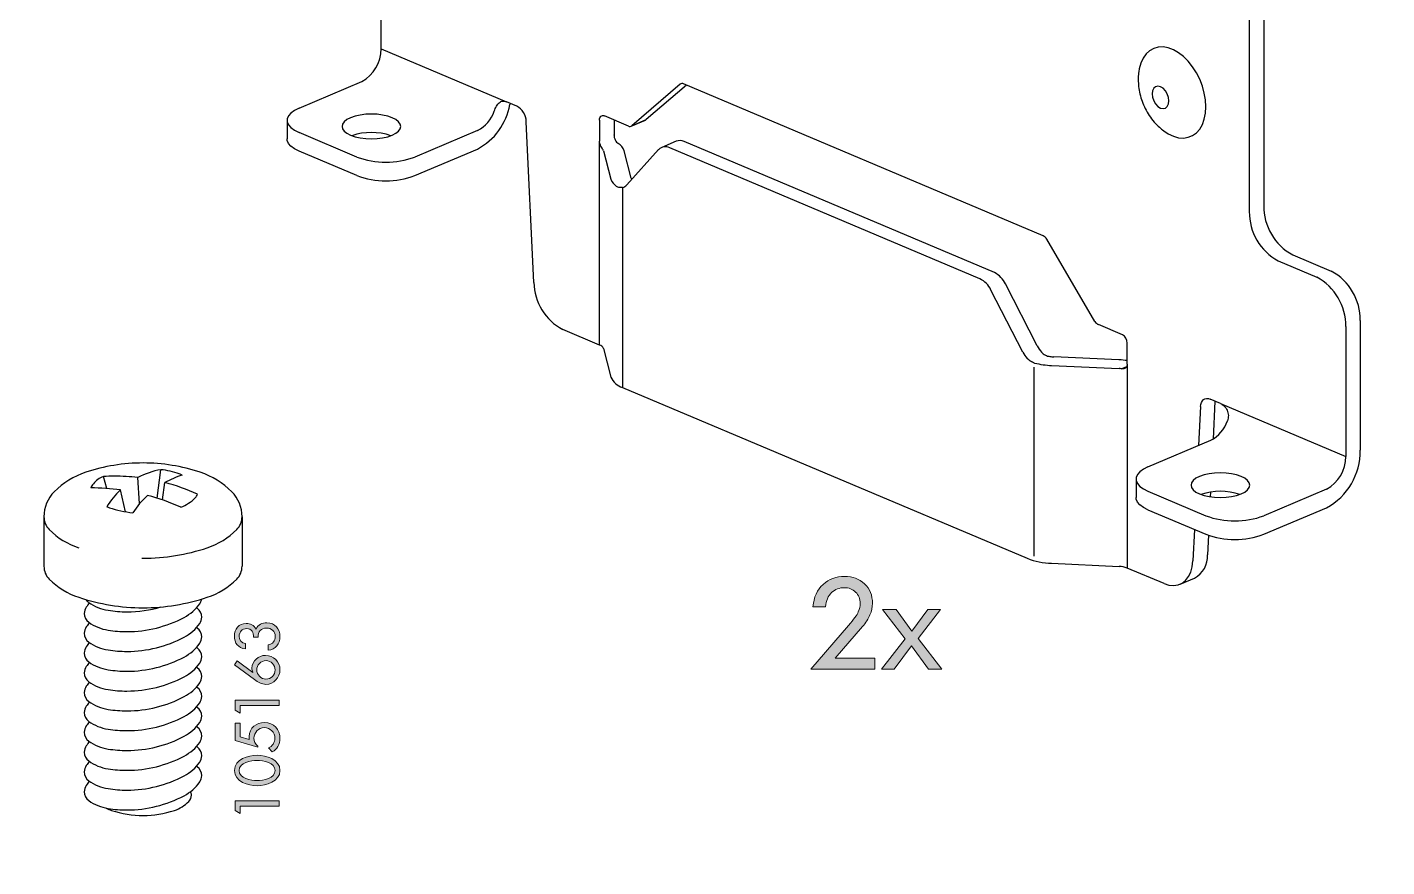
# Model space of a CAD drawing. Header units: inches. Extents: x 35 to 560, y 561 to 1057.
# Drawn here: x 228.21 to 234.82, y 564.6 to 568.69 of the extents above; entities that cross this region are included whole.
import ezdxf

# ---------------------------------------------------------------- set-up
doc = ezdxf.new("R2010")
doc.units = ezdxf.units.IN
doc.header["$MEASUREMENT"] = 0
doc.layers.add('Livello 1', color=7, linetype='Continuous')

msp = doc.modelspace()

# ---------------------------------------------------------------- hatches: boundary and pattern name
at = {"layer": 'Livello 1'}
h = msp.add_hatch(color=256, dxfattribs=at)
h.dxf.hatch_style = 2
edge = h.paths.add_edge_path()
edge.add_spline(control_points=[(232.3328, 565.5661), (232.3328, 565.5661), (232.0218, 565.5661), (232.0218, 565.5661), (232.0218, 565.5661), (232.205, 565.7794), (232.205, 565.7794), (232.2305, 565.809), (232.2463, 565.831), (232.2525, 565.8455), (232.2586, 565.86), (232.2617, 565.8734), (232.2617, 565.8861), (232.2617, 565.9091), (232.2542, 565.9275), (232.2393, 565.9417), (232.2243, 565.9559), (232.2059, 565.963), (232.1842, 565.963), (232.1602, 565.963), (232.1397, 565.9549), (232.1226, 565.9388), (232.1054, 565.9226), (232.0953, 565.8997), (232.0922, 565.8697), (232.0922, 565.8697), (232.0317, 565.8697), (232.0317, 565.8697), (232.0356, 565.9167), (232.0521, 565.953), (232.081, 565.9787), (232.11, 566.0046), (232.145, 566.0175), (232.1861, 566.0175), (232.2247, 566.0175), (232.2569, 566.0056), (232.2827, 565.9815), (232.3084, 565.9575), (232.3213, 565.9257), (232.3213, 565.8861), (232.3213, 565.8677), (232.3173, 565.8491), (232.3092, 565.8303), (232.3012, 565.8115), (232.289, 565.7925), (232.2729, 565.7735), (232.2729, 565.7735), (232.1399, 565.6207), (232.1399, 565.6207), (232.1399, 565.6207), (232.3328, 565.6207), (232.3328, 565.6207), (232.3328, 565.6207), (232.3328, 565.5661), (232.3328, 565.5661)], knot_values=[0, 0, 0, 0, 1, 1, 1, 2, 2, 2, 3, 3, 3, 4, 4, 4, 5, 5, 5, 6, 6, 6, 7, 7, 7, 8, 8, 8, 9, 9, 9, 10, 10, 10, 11, 11, 11, 12, 12, 12, 13, 13, 13, 14, 14, 14, 15, 15, 15, 16, 16, 16, 17, 17, 17, 18, 18, 18, 18], degree=3, periodic=0)
h = msp.add_hatch(color=256, dxfattribs=at)
h.dxf.hatch_style = 2
h.paths.add_polyline_path([(232.6592, 565.5661), (232.5938, 565.5661), (232.5114, 565.6793), (232.4273, 565.5661), (232.3647, 565.5661), (232.48, 565.7146), (232.3708, 565.8564), (232.4364, 565.8564), (232.5126, 565.7521), (232.5901, 565.8564), (232.6528, 565.8564), (232.5436, 565.7158)])
h = msp.add_hatch(color=256, dxfattribs=at)
h.dxf.hatch_style = 2
edge = h.paths.add_edge_path()
edge.add_spline(control_points=[(229.3104, 565.7219), (229.3104, 565.7447), (229.302, 565.7636), (229.2762, 565.7636), (229.2548, 565.7636), (229.2398, 565.7478), (229.2398, 565.7266), (229.2398, 565.7075), (229.252, 565.6942), (229.2702, 565.6913), (229.2702, 565.6913), (229.2702, 565.6651), (229.2702, 565.6651), (229.2352, 565.6701), (229.2167, 565.6925), (229.2167, 565.7275), (229.2167, 565.7614), (229.2384, 565.789), (229.274, 565.789), (229.2949, 565.789), (229.3117, 565.7799), (229.3219, 565.7618), (229.3318, 565.7828), (229.3519, 565.7921), (229.3747, 565.7921), (229.4145, 565.7921), (229.4384, 565.7622), (229.4384, 565.7241), (229.4384, 565.6908), (229.4165, 565.6609), (229.3815, 565.6592), (229.3815, 565.6592), (229.3815, 565.6848), (229.3815, 565.6848), (229.4023, 565.6874), (229.4154, 565.7058), (229.4154, 565.7261), (229.4154, 565.7498), (229.3967, 565.7667), (229.3735, 565.7667), (229.3464, 565.7667), (229.3304, 565.7481), (229.3323, 565.7219), (229.3323, 565.7219), (229.3104, 565.7219), (229.3104, 565.7219)], knot_values=[0, 0, 0, 0, 1, 1, 1, 2, 2, 2, 3, 3, 3, 4, 4, 4, 5, 5, 5, 6, 6, 6, 7, 7, 7, 8, 8, 8, 9, 9, 9, 10, 10, 10, 11, 11, 11, 12, 12, 12, 13, 13, 13, 14, 14, 14, 15, 15, 15, 15], degree=3, periodic=0)
h = msp.add_hatch(color=256, dxfattribs=at)
h.dxf.hatch_style = 2
edge = h.paths.add_edge_path()
edge.add_spline(control_points=[(229.2167, 565.5881), (229.2167, 565.5881), (229.3144, 565.5156), (229.3144, 565.5156), (229.331, 565.5031), (229.349, 565.4924), (229.3704, 565.4924), (229.408, 565.4924), (229.4384, 565.5265), (229.4384, 565.5633), (229.4384, 565.6019), (229.4074, 565.6335), (229.3685, 565.6335), (229.3343, 565.6335), (229.3019, 565.6069), (229.3019, 565.572), (229.3019, 565.5643), (229.304, 565.5573), (229.307, 565.5511), (229.307, 565.5511), (229.3064, 565.5505), (229.3064, 565.5505), (229.3064, 565.5505), (229.2296, 565.6073), (229.2296, 565.6073), (229.2296, 565.6073), (229.2167, 565.5881), (229.2167, 565.5881)], knot_values=[0, 0, 0, 0, 1, 1, 1, 2, 2, 2, 3, 3, 3, 4, 4, 4, 5, 5, 5, 6, 6, 6, 7, 7, 7, 8, 8, 8, 9, 9, 9, 9], degree=3, periodic=0)
edge = h.paths.add_edge_path()
edge.add_spline(control_points=[(229.4147, 565.5629), (229.4147, 565.5387), (229.3944, 565.5178), (229.3699, 565.5178), (229.3468, 565.5178), (229.3256, 565.5398), (229.3256, 565.5629), (229.3256, 565.5855), (229.3447, 565.6081), (229.3713, 565.6081), (229.3951, 565.6081), (229.4147, 565.5866), (229.4147, 565.5629)], knot_values=[0, 0, 0, 0, 0.035278, 0.035278, 0.035278, 0.070556, 0.070556, 0.070556, 0.105833, 0.105833, 0.105833, 0.141111, 0.141111, 0.141111, 0.141111], degree=3, periodic=0)
edge.add_line((229.4147, 565.5629), (229.4147, 565.5629))
h = msp.add_hatch(color=256, dxfattribs=at)
h.dxf.hatch_style = 2
h.paths.add_polyline_path([(229.2455, 565.3526), (229.2212, 565.3673), (229.2212, 565.4151), (229.434, 565.4151), (229.434, 565.3897), (229.2455, 565.3897)])
h = msp.add_hatch(color=256, dxfattribs=at)
h.dxf.hatch_style = 2
edge = h.paths.add_edge_path()
edge.add_spline(control_points=[(229.2455, 565.237), (229.2455, 565.237), (229.2892, 565.2238), (229.2892, 565.2238), (229.2892, 565.2238), (229.2883, 565.2387), (229.2883, 565.2387), (229.2883, 565.28), (229.3236, 565.307), (229.3629, 565.307), (229.4078, 565.307), (229.4385, 565.2719), (229.4385, 565.2283), (229.4385, 565.202), (229.4247, 565.1758), (229.4012, 565.1633), (229.4012, 565.1633), (229.3826, 565.1832), (229.3826, 565.1832), (229.4006, 565.1896), (229.4142, 565.2113), (229.4142, 565.2303), (229.4142, 565.2591), (229.3905, 565.2817), (229.362, 565.2817), (229.3346, 565.2817), (229.3115, 565.2582), (229.3115, 565.2307), (229.3115, 565.2158), (229.3185, 565.2004), (229.3304, 565.1909), (229.3304, 565.1909), (229.3304, 565.186), (229.3304, 565.186), (229.3304, 565.186), (229.2212, 565.2187), (229.2212, 565.2187), (229.2212, 565.2187), (229.2212, 565.3039), (229.2212, 565.3039), (229.2212, 565.3039), (229.2455, 565.3039), (229.2455, 565.3039), (229.2455, 565.3039), (229.2455, 565.237), (229.2455, 565.237)], knot_values=[0, 0, 0, 0, 1, 1, 1, 2, 2, 2, 3, 3, 3, 4, 4, 4, 5, 5, 5, 6, 6, 6, 7, 7, 7, 8, 8, 8, 9, 9, 9, 10, 10, 10, 11, 11, 11, 12, 12, 12, 13, 13, 13, 14, 14, 14, 15, 15, 15, 15], degree=3, periodic=0)
at = {"layer": 'Livello 1', "true_color": 0x010101}
h = msp.add_hatch(color=18, dxfattribs=at)
h.dxf.hatch_style = 2
edge = h.paths.add_edge_path()
edge.add_spline(control_points=[(229.2393, 565.0733), (229.2393, 565.1114), (229.298, 565.1222), (229.3273, 565.1222), (229.3567, 565.1222), (229.4147, 565.1114), (229.4147, 565.0733), (229.4147, 565.0352), (229.3567, 565.0245), (229.3273, 565.0245), (229.298, 565.0245), (229.2393, 565.0352), (229.2393, 565.0733)], knot_values=[0, 0, 0, 0, 0.035278, 0.035278, 0.035278, 0.070556, 0.070556, 0.070556, 0.105833, 0.105833, 0.105833, 0.141111, 0.141111, 0.141111, 0.141111], degree=3, periodic=0)
edge.add_line((229.2393, 565.0733), (229.2393, 565.0733))
edge = h.paths.add_edge_path()
edge.add_spline(control_points=[(229.4384, 565.0733), (229.4384, 565.1281), (229.371, 565.1475), (229.3276, 565.1475), (229.2838, 565.1475), (229.2167, 565.1284), (229.2167, 565.0733), (229.2167, 565.0182), (229.2838, 564.9991), (229.3276, 564.9991), (229.371, 564.9991), (229.4384, 565.0186), (229.4384, 565.0733)], knot_values=[0, 0, 0, 0, 0.035278, 0.035278, 0.035278, 0.070556, 0.070556, 0.070556, 0.105833, 0.105833, 0.105833, 0.141111, 0.141111, 0.141111, 0.141111], degree=3, periodic=0)
edge.add_line((229.4384, 565.0733), (229.4384, 565.0733))
at = {"layer": 'Livello 1'}
h = msp.add_hatch(color=256, dxfattribs=at)
h.dxf.hatch_style = 2
h.paths.add_polyline_path([(229.2455, 564.8633), (229.2212, 564.878), (229.2212, 564.9257), (229.434, 564.9257), (229.434, 564.9004), (229.2455, 564.9004)])

# ---------------------------------------------------------------- linework, layer by layer
at = {"layer": 'Livello 1', "lineweight": 25}
for points in [[(234.1548, 569.4777), (234.1548, 567.7932)], [(234.2252, 569.5076), (234.2252, 567.8229)], [(229.9301, 568.5859), (229.9301, 569.2176)], [(233.9436, 568.3036), (233.9416, 568.3366), (233.9359, 568.3704), (233.9265, 568.4043), (233.9137, 568.4374), (233.8976, 568.469), (233.8789, 568.4984), (233.8577, 568.5248), (233.8348, 568.5478), (233.8105, 568.5665), (233.7856, 568.5808), (233.7604, 568.5902), (233.7358, 568.5945), (233.7121, 568.5936), (233.69, 568.5876), (233.67, 568.5765), (233.6525, 568.5606), (233.6381, 568.5404), (233.6269, 568.5162), (233.6193, 568.4886), (233.6171, 568.4752)], [(229.9301, 568.5859), (230.5404, 568.328)], [(229.5312, 568.297), (229.8363, 568.4259)], [(231.3854, 568.4133), (231.1504, 568.2113)], [(231.4163, 568.4091), (231.2207, 568.2412)], [(231.3932, 568.4167), (231.3853, 568.4133)], [(233.1524, 567.6754), (231.402, 568.4151)], [(233.7634, 568.3321), (233.7614, 568.349), (233.7557, 568.3659), (233.7467, 568.3812), (233.7355, 568.3933), (233.723, 568.4011), (233.7105, 568.4038), (233.6992, 568.4012), (233.6902, 568.3935), (233.6845, 568.3815), (233.6825, 568.3664), (233.6845, 568.3494), (233.6902, 568.3326), (233.6992, 568.3174), (233.7105, 568.3052), (233.723, 568.2974), (233.7355, 568.2947), (233.7467, 568.2972), (233.7557, 568.305), (233.7614, 568.317), (233.7634, 568.3321)], [(230.5901, 568.3069), (230.5404, 568.328)], [(229.5312, 568.297), (229.5088, 568.2857), (229.4914, 568.273), (229.4796, 568.2592), (229.4736, 568.2448), (229.4736, 568.2301), (229.4796, 568.2156), (229.4914, 568.2018), (229.5088, 568.1891), (229.5312, 568.1779)], [(229.9841, 568.2503), (229.9625, 568.2579), (229.9378, 568.2634), (229.911, 568.2668), (229.8832, 568.268), (229.8554, 568.2668), (229.8286, 568.2634), (229.8039, 568.2579), (229.7823, 568.2503), (229.7645, 568.2412), (229.7513, 568.2308), (229.7432, 568.2194), (229.7405, 568.2077), (229.7432, 568.1959), (229.7513, 568.1846), (229.7645, 568.1742), (229.7823, 568.165), (229.8039, 568.1575), (229.8286, 568.1519), (229.8554, 568.1485), (229.8832, 568.1473), (229.911, 568.1485), (229.9378, 568.1519), (229.9625, 568.1575), (229.9841, 568.165), (230.0019, 568.1742), (230.0151, 568.1846), (230.0232, 568.1959), (230.026, 568.2077), (230.0232, 568.2194), (230.0151, 568.2308), (230.0019, 568.2412), (229.9841, 568.2503)], [(230.5586, 568.3203), (230.557, 568.3145)], [(230.9932, 568.2389), (230.9937, 568.2446), (230.995, 568.2497), (230.9972, 568.2539), (231.0001, 568.2572), (231.0037, 568.2595), (231.0078, 568.2605), (231.0121, 568.2604), (231.0167, 568.259)], [(231.1338, 568.2096), (231.0167, 568.259)], [(233.7389, 568.186), (233.7604, 568.1718), (233.7856, 568.16), (233.8106, 568.1531), (233.8349, 568.1514), (233.8578, 568.1549), (233.8789, 568.1634), (233.8977, 568.177), (233.9137, 568.1951), (233.9265, 568.2173), (233.9359, 568.2433), (233.9416, 568.2723), (233.9436, 568.3036)], [(229.4728, 568.2375), (229.4728, 568.1471)], [(230.6735, 567.4485), (230.6369, 568.2307)], [(230.9932, 568.2389), (230.9932, 568.1366)], [(231.0637, 568.2392), (231.0637, 568.1642)], [(231.1466, 568.2091), (231.2171, 568.2389)], [(231.1504, 568.2113), (231.2207, 568.2412)], [(229.5312, 568.0877), (229.5088, 568.0988), (229.4914, 568.1116), (229.4796, 568.1254), (229.4736, 568.1399), (229.4728, 568.1472)], [(229.8128, 568.0589), (229.5312, 568.1779)], [(230.3995, 568.1878), (230.0945, 568.0589)], [(230.9932, 567.1439), (230.9932, 568.1366)], [(231.3666, 568.1354), (231.2962, 568.1057)], [(232.9143, 567.4963), (231.4054, 568.134)], [(229.8128, 567.9686), (229.5312, 568.0877)], [(230.0944, 567.9686), (230.3995, 568.0976)], [(231.0123, 568.0897), (231.048, 567.9509)], [(231.147, 567.9555), (231.1126, 568.0893)], [(231.281, 568.0948), (231.1262, 567.9238)], [(232.8439, 567.4665), (231.3349, 568.1042)], [(231.1052, 567.9109), (231.1052, 566.9379)], [(233.404, 567.259), (233.169, 567.6595)], [(234.2956, 567.5532), (234.4834, 567.4738)], [(234.366, 567.583), (234.5538, 567.5036)], [(233.0526, 567.1098), (232.8978, 567.4115)], [(233.123, 567.1395), (232.9682, 567.4412)], [(230.9932, 567.1439), (230.8141, 567.2196)], [(233.5376, 567.1937), (233.4206, 567.2431)], [(234.6242, 567.2338), (234.6242, 566.6021)], [(234.6946, 567.2636), (234.6946, 566.6318)], [(233.5611, 567.0513), (233.5611, 567.1537)], [(231.0123, 567.1271), (231.048, 566.9883)], [(233.5205, 567.0717), (233.2037, 567.0862)], [(233.1078, 566.1169), (233.1078, 567.0364)], [(233.193, 567.0444), (233.5214, 567.0294)], [(233.5314, 567.0286), (233.5587, 567.0401)], [(233.5611, 567.0513), (233.5611, 566.0587)], [(231.1052, 566.9379), (233.0737, 566.1059)], [(233.9174, 566.8442), (233.9188, 566.8549), (233.9218, 566.8643), (233.9263, 566.8722), (233.9321, 566.8782), (233.9391, 566.8823), (233.947, 566.8841), (233.9555, 566.8836), (233.9642, 566.881)], [(234.014, 566.86), (233.9643, 566.881)], [(233.9877, 566.8711), (233.9787, 566.686)], [(233.9174, 566.8442), (233.9082, 566.6553)], [(234.014, 566.86), (234.6242, 566.6021)], [(233.6619, 566.5512), (233.9671, 566.6801)], [(228.8415, 566.3983), (228.8591, 566.5373)], [(233.6619, 566.5512), (233.6396, 566.54), (233.6223, 566.5273), (233.6104, 566.5135), (233.6044, 566.499), (233.6044, 566.4843), (233.6104, 566.4699), (233.6223, 566.4561), (233.6396, 566.4434), (233.6619, 566.4321)], [(228.5961, 566.4458), (228.5791, 566.5041)], [(228.7551, 566.372), (228.7468, 566.4989)], [(228.8663, 566.3901), (228.8788, 566.4743)], [(233.6036, 566.4917), (233.6036, 566.4014)], [(234.1149, 566.5046), (234.0933, 566.5121), (234.0686, 566.5177), (234.0419, 566.5211), (234.014, 566.5222), (233.9862, 566.5211), (233.9594, 566.5177), (233.9347, 566.5121), (233.913, 566.5046), (233.8953, 566.4954), (233.8821, 566.485), (233.874, 566.4737), (233.8712, 566.4619), (233.874, 566.4501), (233.8821, 566.4389), (233.8953, 566.4284), (233.913, 566.4193), (233.9347, 566.4118), (233.9594, 566.4062), (233.9862, 566.4028), (234.014, 566.4016), (234.0419, 566.4028), (234.0686, 566.4062), (234.0933, 566.4118), (234.1149, 566.4193), (234.1326, 566.4284), (234.1458, 566.4389), (234.154, 566.4501), (234.1567, 566.4619), (234.154, 566.4737), (234.1458, 566.485), (234.1326, 566.4954), (234.1149, 566.5046)], [(228.6871, 566.3325), (228.6621, 566.4387)], [(233.6619, 566.4321), (233.9436, 566.3132)], [(233.9661, 566.4285), (233.965, 566.4053)], [(234.5303, 566.442), (234.2252, 566.3132)], [(233.6619, 566.3419), (233.6396, 566.3532), (233.6223, 566.3659), (233.6104, 566.3797), (233.6044, 566.3941), (233.6036, 566.4014)], [(233.6619, 566.3419), (233.9436, 566.2228)], [(234.2252, 566.2228), (234.5303, 566.3519)], [(228.29, 566.3082), (228.29, 566.0672)], [(229.2541, 566.3082), (229.2541, 566.0672)], [(233.8883, 566.2463), (233.8808, 566.093)], [(233.9559, 566.2181), (233.9512, 566.1228)], [(233.193, 566.0818), (233.5214, 566.0667)], [(233.7402, 565.983), (233.7638, 565.9755), (233.7866, 565.9734), (233.8082, 565.9766), (233.8278, 565.9851), (233.845, 565.9985), (233.8592, 566.0166), (233.8702, 566.0388), (233.8774, 566.0646), (233.8808, 566.0931)], [(233.7402, 565.983), (233.5611, 566.0587)], [(233.8178, 565.9799), (233.8882, 566.0098)]]:
    msp.add_lwpolyline(points, dxfattribs=at)
at = {"layer": 'Livello 1', "lineweight": 0}
for points in [[(232.6592, 565.5661), (232.5938, 565.5661), (232.5114, 565.6793), (232.4273, 565.5661), (232.3647, 565.5661), (232.48, 565.7146), (232.3708, 565.8564), (232.4364, 565.8564), (232.5126, 565.7521), (232.5901, 565.8564), (232.6528, 565.8564), (232.5436, 565.7158), (232.6592, 565.5661)], [(229.2455, 565.3526), (229.2212, 565.3673), (229.2212, 565.4151), (229.434, 565.4151), (229.434, 565.3897), (229.2455, 565.3897), (229.2455, 565.3526)], [(229.2455, 564.8633), (229.2212, 564.878), (229.2212, 564.9257), (229.434, 564.9257), (229.434, 564.9004), (229.2455, 564.9004), (229.2455, 564.8633)]]:
    msp.add_lwpolyline(points, dxfattribs=at)
at = {"layer": 'Livello 1', "lineweight": 35}
msp.add_open_spline([(239.2634, 562.9266), (239.2634, 562.9266), (239.5295, 563.1262), (239.5295, 563.1262), (239.5295, 563.1262), (239.2315, 563.3574), (239.2315, 563.3574), (239.2315, 563.3574), (239.5295, 563.5912), (239.5295, 563.5912), (239.5295, 563.5912), (239.5322, 565.6784), (239.5352, 568.0698), (239.5367, 569.3304), (239.3754, 570.6169), (239.3766, 571.7854), (239.3768, 571.9317), (239.5398, 572.134), (239.54, 572.2743), (239.5414, 573.6598), (239.5422, 574.8531), (239.5418, 575.1037), (239.5416, 575.2844), (239.2862, 575.2876), (239.2853, 575.3394), (239.2824, 575.4938), (239.5295, 575.5924), (239.5295, 575.5924), (239.5295, 575.5924), (239.5295, 575.6927), (239.5295, 575.6927), (239.5147, 575.7425), (238.9685, 575.8579), (238.7735, 575.7906), (238.6636, 575.7526), (236.1314, 575.7287), (233.8273, 575.7152), (232.048, 575.7047), (230.4048, 575.7004), (230.1181, 575.7004), (229.4602, 575.7004), (227.3878, 575.7229), (226.9979, 575.6555), (226.6079, 575.5882), (222.4583, 575.7971), (222.4583, 575.7971), (221.8228, 575.9032), (221.5762, 575.8916), (221.43, 575.9421), (221.43, 575.9421), (221.4549, 575.6813), (221.4549, 575.6813), (221.4549, 575.6813), (221.6327, 575.4642), (221.6327, 575.4642), (221.6327, 575.4642), (221.4549, 575.2759), (221.4549, 575.2759), (221.4549, 575.2759), (221.313, 571.5703), (221.6528, 570.2013), (221.7083, 569.9776), (221.4631, 569.6675), (221.4634, 569.4387), (221.4664, 566.52), (221.4664, 563.583), (221.4549, 563.6197), (221.4532, 563.6247), (221.5706, 563.5079), (221.7468, 563.3952), (221.8018, 563.3601), (221.4975, 563.1175), (221.4955, 562.9934), (221.4955, 562.9934), (221.7468, 562.7514), (222.356, 562.9198), (222.356, 562.9198), (224.7106, 562.9291), (224.7106, 562.9291), (224.7106, 562.9291), (225.3334, 563.0439), (225.3334, 563.0439), (225.3334, 563.0439), (232.5817, 562.9604), (232.5817, 562.9604), (232.5817, 562.9604), (238.867, 562.9853), (238.867, 562.9853), (238.867, 562.9853), (238.9123, 562.7081), (239.2634, 562.9266)], degree=3, knots=[0, 0, 0, 0, 1, 1, 1, 2, 2, 2, 3, 3, 3, 4, 4, 4, 5, 5, 5, 6, 6, 6, 7, 7, 7, 8, 8, 8, 9, 9, 9, 10, 10, 10, 11, 11, 11, 12, 12, 12, 13, 13, 13, 14, 14, 14, 15, 15, 15, 16, 16, 16, 17, 17, 17, 18, 18, 18, 19, 19, 19, 20, 20, 20, 21, 21, 21, 22, 22, 22, 23, 23, 23, 24, 24, 24, 25, 25, 25, 26, 26, 26, 27, 27, 27, 28, 28, 28, 29, 29, 29, 30, 30, 30, 30], dxfattribs=at)
at = {"layer": 'Livello 1', "lineweight": 25}
for points in [[(229.8363, 568.4259), (229.8947, 568.4578), (229.9308, 568.5193), (229.9301, 568.5859)], [(231.402, 568.4151), (231.3966, 568.4178), (231.3901, 568.4171), (231.3853, 568.4133)], [(230.3995, 568.0976), (230.4826, 568.1418), (230.5407, 568.2218), (230.557, 568.3145)], [(230.3995, 568.1878), (230.438, 568.2075), (230.4672, 568.2415), (230.4809, 568.2824)], [(230.6369, 568.2307), (230.636, 568.2627), (230.6182, 568.2917), (230.5901, 568.3069)], [(231.1338, 568.2096), (231.1391, 568.2069), (231.1456, 568.2075), (231.1504, 568.2113)], [(231.2171, 568.2389), (231.2184, 568.2394), (231.2197, 568.2402), (231.2208, 568.2412)], [(229.9779, 568.1626), (229.9165, 568.1833), (229.8499, 568.1833), (229.7885, 568.1626)], [(231.1126, 568.0893), (231.1075, 568.1043), (231.0972, 568.1169), (231.0835, 568.1248)], [(231.4054, 568.134), (231.3932, 568.1399), (231.3792, 568.1404), (231.3666, 568.1354)], [(229.8128, 568.0589), (229.9036, 568.025), (230.0036, 568.025), (230.0944, 568.0589)], [(231.0123, 568.0897), (231.0119, 568.0912), (231.0113, 568.0926), (231.0104, 568.0939)], [(231.3349, 568.1042), (231.3169, 568.1134), (231.2949, 568.1096), (231.281, 568.0947)], [(229.8128, 567.9686), (229.9036, 567.9348), (230.0036, 567.9348), (230.0944, 567.9686)], [(231.048, 567.9509), (231.053, 567.9364), (231.063, 567.9239), (231.0762, 567.916)], [(231.147, 567.9555), (231.1476, 567.9534), (231.1484, 567.9513), (231.1495, 567.9496)], [(231.1052, 567.9109), (231.1133, 567.9131), (231.1207, 567.9175), (231.1263, 567.9238)], [(234.2252, 567.8229), (234.2239, 567.723), (234.2781, 567.6305), (234.366, 567.5829)], [(234.1548, 567.7932), (234.1539, 567.6933), (234.208, 567.6011), (234.2956, 567.5531)], [(233.169, 567.6595), (233.1653, 567.6664), (233.1595, 567.672), (233.1524, 567.6754)], [(232.8979, 567.4115), (232.8867, 567.4354), (232.8677, 567.4549), (232.8439, 567.4666)], [(232.9682, 567.4412), (232.9571, 567.4652), (232.938, 567.4846), (232.9143, 567.4963)], [(234.6242, 567.2338), (234.6256, 567.3338), (234.5713, 567.4263), (234.4834, 567.4738)], [(234.6946, 567.2636), (234.6956, 567.3634), (234.6414, 567.4557), (234.5538, 567.5036)], [(230.6735, 567.4485), (230.676, 567.3525), (230.7296, 567.2652), (230.8141, 567.2196)], [(233.404, 567.259), (233.4078, 567.2521), (233.4136, 567.2465), (233.4206, 567.2431)], [(231.0123, 567.1271), (231.0088, 567.1353), (231.0018, 567.1414), (230.9932, 567.1439)], [(233.123, 567.1395), (233.1286, 567.1284), (233.1358, 567.1181), (233.1441, 567.1088)], [(233.5611, 567.1537), (233.5612, 567.1702), (233.5522, 567.1857), (233.5376, 567.1937)], [(233.0526, 567.1098), (233.0582, 567.0987), (233.0653, 567.0883), (233.0737, 567.079)], [(233.185, 567.088), (233.1912, 567.087), (233.1975, 567.0866), (233.2037, 567.0862)], [(233.5611, 567.068), (233.5476, 567.0699), (233.5341, 567.0711), (233.5205, 567.0717)], [(233.1104, 567.0564), (233.1374, 567.0496), (233.1651, 567.0455), (233.193, 567.0444)], [(233.5314, 567.0286), (233.528, 567.0289), (233.5247, 567.0292), (233.5214, 567.0293)], [(231.048, 566.9883), (231.0587, 566.9639), (231.0796, 566.9454), (231.1052, 566.9379)], [(233.9671, 566.6801), (234.0055, 566.6998), (234.0347, 566.7337), (234.0484, 566.7747)], [(234.5303, 566.3519), (234.6329, 566.4074), (234.6961, 566.5152), (234.6946, 566.6318)], [(228.8591, 566.5373), (228.82, 566.5304), (228.782, 566.5174), (228.7467, 566.499)], [(228.9485, 566.5167), (228.9198, 566.5275), (228.8897, 566.5344), (228.8591, 566.5373)], [(234.5303, 566.442), (234.5887, 566.474), (234.6249, 566.5355), (234.6242, 566.6021)], [(228.4933, 566.5246), (228.4357, 566.5054), (228.3833, 566.473), (228.3404, 566.43)], [(228.579, 566.5041), (228.5599, 566.4968), (228.543, 566.4845), (228.5304, 566.4684)], [(228.9628, 566.5113), (228.9336, 566.5018), (228.9053, 566.4894), (228.8787, 566.4743)], [(229.0377, 566.4181), (228.9864, 566.4414), (228.9332, 566.4601), (228.8787, 566.4743)], [(228.9628, 566.5113), (228.958, 566.5133), (228.9533, 566.515), (228.9486, 566.5167)], [(229.2037, 566.4301), (229.1607, 566.473), (229.1083, 566.5054), (229.0507, 566.5245)], [(228.3404, 566.4301), (228.3081, 566.3977), (228.29, 566.3539), (228.29, 566.3082)], [(228.5304, 566.4684), (228.525, 566.463), (228.5208, 566.4562), (228.5185, 566.4488)], [(228.662, 566.4387), (228.6145, 566.4453), (228.5664, 566.4486), (228.5185, 566.4488)], [(228.662, 566.4387), (228.6364, 566.4146), (228.614, 566.3872), (228.5956, 566.357)], [(228.7937, 566.4122), (228.7665, 566.3871), (228.7424, 566.3587), (228.7221, 566.3277)], [(228.9556, 566.3548), (228.9034, 566.3783), (228.8491, 566.3975), (228.7937, 566.4122)], [(229.0265, 566.4005), (229.0315, 566.4054), (229.0353, 566.4115), (229.0377, 566.4181)], [(229.2541, 566.3082), (229.2541, 566.3539), (229.236, 566.3977), (229.2037, 566.4301)], [(234.1087, 566.4168), (234.0473, 566.4375), (233.9807, 566.4375), (233.9193, 566.4168)], [(228.5956, 566.357), (228.5998, 566.3553), (228.604, 566.3537), (228.6083, 566.3523)], [(228.6083, 566.3523), (228.6452, 566.3401), (228.6833, 566.3317), (228.7221, 566.3277)], [(228.9556, 566.3548), (228.9822, 566.3648), (229.0064, 566.3804), (229.0265, 566.4005)], [(228.29, 566.3082), (228.29, 566.2848), (228.2994, 566.2623), (228.3158, 566.2457)], [(229.2282, 566.2457), (229.2449, 566.2623), (229.2541, 566.2847), (229.2541, 566.3082)], [(233.9436, 566.3132), (234.0344, 566.2792), (234.1344, 566.2792), (234.2252, 566.3132)], [(228.3158, 566.2457), (228.3562, 566.2054), (228.4052, 566.175), (228.4593, 566.1571)], [(229.0848, 566.1571), (229.1388, 566.1751), (229.188, 566.2055), (229.2282, 566.2458)], [(233.9436, 566.2228), (234.0344, 566.189), (234.1344, 566.189), (234.2252, 566.2228)], [(228.4593, 566.1571), (228.4597, 566.157), (228.4601, 566.1568), (228.4605, 566.1566)], [(233.0737, 566.1059), (233.1118, 566.0911), (233.1521, 566.0829), (233.193, 566.0818)], [(233.8882, 566.0098), (233.9293, 566.032), (233.9538, 566.0761), (233.9512, 566.1228)], [(228.29, 566.0672), (228.29, 566.0437), (228.2994, 566.0213), (228.3158, 566.0047)], [(229.2282, 566.0047), (229.2449, 566.0213), (229.2541, 566.0437), (229.2541, 566.0672)], [(233.5611, 566.0587), (233.5484, 566.0636), (233.535, 566.0663), (233.5213, 566.0667)], [(228.3158, 566.0047), (228.3562, 565.9644), (228.4052, 565.9341), (228.4593, 565.916)], [(229.0848, 565.916), (229.1388, 565.9341), (229.188, 565.9644), (229.2282, 566.0047)], [(228.4948, 565.905), (228.4985, 565.8994), (228.5029, 565.8948), (228.5083, 565.891)], [(228.5118, 565.8885), (228.5061, 565.8822), (228.5008, 565.8755), (228.4959, 565.8686)], [(228.5083, 565.891), (228.5361, 565.8712), (228.5682, 565.858), (228.602, 565.8528)], [(228.9721, 565.8184), (229.0023, 565.8344), (229.0284, 565.8573), (229.0482, 565.8851)], [(229.0482, 565.8851), (229.0529, 565.8917), (229.0561, 565.8993), (229.0574, 565.9074)], [(229.0358, 565.8626), (229.0345, 565.8635), (229.0335, 565.8644), (229.0321, 565.8653)], [(228.5118, 565.792), (228.5061, 565.7857), (228.5008, 565.779), (228.4959, 565.7722)], [(228.5083, 565.7946), (228.5361, 565.7747), (228.5682, 565.7617), (228.602, 565.7564)], [(228.9721, 565.722), (229.0023, 565.738), (229.0284, 565.7609), (229.0482, 565.7887)], [(229.0358, 565.7663), (229.0345, 565.7671), (229.0335, 565.7679), (229.0321, 565.7688)], [(228.5118, 565.6956), (228.5061, 565.6893), (228.5008, 565.6827), (228.4959, 565.6758)], [(228.5083, 565.6981), (228.5361, 565.6783), (228.5682, 565.6652), (228.602, 565.6599)], [(228.9721, 565.6256), (229.0023, 565.6415), (229.0284, 565.6645), (229.0482, 565.6923)], [(229.0358, 565.6699), (229.0345, 565.6706), (229.0335, 565.6715), (229.0321, 565.6723)], [(228.5118, 565.5993), (228.5061, 565.5929), (228.5008, 565.5863), (228.4959, 565.5793)], [(228.5083, 565.6017), (228.5361, 565.5819), (228.5682, 565.5688), (228.602, 565.5635)], [(228.9721, 565.5292), (229.0023, 565.5451), (229.0284, 565.568), (229.0482, 565.5958)], [(229.0358, 565.5734), (229.0345, 565.5742), (229.0335, 565.5751), (229.0321, 565.5759)], [(228.5118, 565.5027), (228.5061, 565.4965), (228.5008, 565.4898), (228.4959, 565.4829)], [(228.5083, 565.5053), (228.5361, 565.4855), (228.5682, 565.4724), (228.602, 565.4671)], [(228.9721, 565.4328), (229.0023, 565.4487), (229.0284, 565.4715), (229.0482, 565.4994)], [(229.0358, 565.477), (229.0345, 565.4778), (229.0335, 565.4787), (229.0321, 565.4795)], [(228.5118, 565.4064), (228.5061, 565.4001), (228.5008, 565.3935), (228.4959, 565.3865)], [(228.5083, 565.4089), (228.5361, 565.3891), (228.5682, 565.3759), (228.602, 565.3707)], [(228.9721, 565.3363), (229.0023, 565.3523), (229.0284, 565.3752), (229.0482, 565.403)], [(229.0358, 565.3806), (229.0345, 565.3813), (229.0335, 565.3823), (229.0321, 565.3831)], [(228.5118, 565.3099), (228.5061, 565.3037), (228.5008, 565.297), (228.4959, 565.2901)], [(228.5083, 565.3124), (228.5361, 565.2927), (228.5682, 565.2795), (228.602, 565.2743)], [(228.9721, 565.2399), (229.0023, 565.2559), (229.0284, 565.2788), (229.0482, 565.3066)], [(229.0358, 565.2841), (229.0345, 565.285), (229.0335, 565.2859), (229.0321, 565.2866)], [(228.5118, 565.2135), (228.5061, 565.2072), (228.5008, 565.2006), (228.4959, 565.1937)], [(228.5083, 565.2161), (228.5361, 565.1962), (228.5682, 565.1831), (228.602, 565.1778)], [(228.9721, 565.1436), (229.0023, 565.1595), (229.0284, 565.1823), (229.0482, 565.2102)], [(229.0358, 565.1878), (229.0345, 565.1886), (229.0335, 565.1894), (229.0321, 565.1902)], [(228.5118, 565.1171), (228.5061, 565.1109), (228.5008, 565.1042), (228.4959, 565.0973)], [(228.5083, 565.1196), (228.5361, 565.0998), (228.5682, 565.0866), (228.602, 565.0814)], [(228.9721, 565.0471), (229.0023, 565.063), (229.0284, 565.0859), (229.0482, 565.1138)], [(229.0358, 565.0913), (229.0345, 565.0922), (229.0335, 565.093), (229.0321, 565.0938)], [(228.5118, 565.0207), (228.5061, 565.0144), (228.5008, 565.0078), (228.4959, 565.0009)], [(228.5083, 565.0232), (228.5361, 565.0034), (228.5682, 564.9903), (228.602, 564.985)], [(228.9721, 564.9506), (229.0023, 564.9666), (229.0284, 564.9895), (229.0482, 565.0173)], [(228.5083, 564.9268), (228.5361, 564.907), (228.5682, 564.8938), (228.602, 564.8886)], [(228.5927, 564.8902), (228.6013, 564.8858), (228.6101, 564.882), (228.6193, 564.879)], [(228.9247, 564.879), (228.9512, 564.8878), (228.9752, 564.9025), (228.9948, 564.9223)]]:
    msp.add_open_spline(points, degree=3, dxfattribs=at)
for points, knots in [([(233.6173, 568.4745), (233.6169, 568.4726), (233.6166, 568.4707), (233.6163, 568.4688), (233.6146, 568.4579), (233.6145, 568.4469), (233.6144, 568.4357)], [0, 0, 0, 0, 1, 1, 1, 2, 2, 2, 2]), ([(233.6144, 568.4357), (233.6149, 568.4244), (233.6152, 568.4129), (233.6164, 568.4014), (233.6177, 568.3894), (233.6198, 568.3775), (233.6226, 568.3657), (233.6254, 568.3536), (233.629, 568.3417), (233.6332, 568.33), (233.6375, 568.3181), (233.6426, 568.3063), (233.6483, 568.2949), (233.6541, 568.2833), (233.6607, 568.272), (233.668, 568.2611), (233.6754, 568.2499), (233.6835, 568.2394), (233.6923, 568.2292), (233.7001, 568.2202), (233.7083, 568.2115), (233.7173, 568.2037), (233.7241, 568.1977), (233.7313, 568.1923), (233.7385, 568.1868)], [0, 0, 0, 0, 1, 1, 1, 2, 2, 2, 3, 3, 3, 4, 4, 4, 5, 5, 5, 6, 6, 6, 7, 7, 7, 8, 8, 8, 8]), ([(230.4808, 568.2823), (230.484, 568.2908), (230.4875, 568.2988), (230.4917, 568.3059), (230.4957, 568.313), (230.5003, 568.3191), (230.5053, 568.3233), (230.5104, 568.3275), (230.5159, 568.3301), (230.5218, 568.331), (230.5277, 568.3317), (230.534, 568.3307), (230.5404, 568.328)], [0, 0, 0, 0, 1, 1, 1, 2, 2, 2, 3, 3, 3, 4, 4, 4, 4]), ([(231.0105, 568.0939), (231.0093, 568.0958), (231.0077, 568.0982), (231.0058, 568.1012), (231.0039, 568.1042), (231.0019, 568.1077), (230.9999, 568.1116), (230.9961, 568.1193), (230.9932, 568.1284), (230.9932, 568.1366)], [0, 0, 0, 0, 1, 1, 1, 2, 2, 2, 3, 3, 3, 3]), ([(231.0634, 568.1663), (231.0634, 568.1583), (231.0659, 568.1493), (231.0698, 568.1418), (231.0736, 568.1341), (231.0788, 568.128), (231.0835, 568.1248)], [0, 0, 0, 0, 1, 1, 1, 2, 2, 2, 2]), ([(231.1052, 567.9109), (231.1, 567.9096), (231.095, 567.9094), (231.0901, 567.9103), (231.0852, 567.9111), (231.0805, 567.9131), (231.0762, 567.916)], [0, 0, 0, 0, 1, 1, 1, 2, 2, 2, 2]), ([(233.1104, 567.0564), (233.1034, 567.0582), (233.0969, 567.061), (233.0907, 567.0647), (233.0846, 567.0685), (233.0788, 567.0734), (233.0737, 567.079)], [0, 0, 0, 0, 1, 1, 1, 2, 2, 2, 2]), ([(233.1441, 567.1088), (233.1494, 567.103), (233.1554, 567.0983), (233.1625, 567.0948), (233.1695, 567.0912), (233.177, 567.089), (233.185, 567.088)], [0, 0, 0, 0, 1, 1, 1, 2, 2, 2, 2]), ([(233.5611, 567.0513), (233.5611, 567.0473), (233.5605, 567.0435), (233.5592, 567.0403), (233.5579, 567.0371), (233.556, 567.0345), (233.5533, 567.0325), (233.5507, 567.0305), (233.5474, 567.0292), (233.5437, 567.0287), (233.5399, 567.028), (233.5357, 567.0281), (233.5314, 567.0286)], [0, 0, 0, 0, 1, 1, 1, 2, 2, 2, 3, 3, 3, 4, 4, 4, 4]), ([(234.014, 566.86), (234.0204, 566.8572), (234.0267, 566.8531), (234.0324, 566.8473), (234.0381, 566.8416), (234.0432, 566.8345), (234.0468, 566.8267), (234.0504, 566.8187), (234.0526, 566.8099), (234.0529, 566.801), (234.0531, 566.792), (234.0515, 566.7831), (234.0484, 566.7747)], [0, 0, 0, 0, 1, 1, 1, 2, 2, 2, 3, 3, 3, 4, 4, 4, 4]), ([(229.0507, 566.5246), (228.9609, 566.5545), (228.8668, 566.5698), (228.7721, 566.5698), (228.6773, 566.5698), (228.5832, 566.5545), (228.4933, 566.5246)], [0, 0, 0, 0, 1, 1, 1, 2, 2, 2, 2]), ([(228.7467, 566.499), (228.709, 566.5034), (228.671, 566.5056), (228.6329, 566.5056), (228.615, 566.5056), (228.5969, 566.5051), (228.579, 566.5041)], [0, 0, 0, 0, 1, 1, 1, 2, 2, 2, 2]), ([(228.7671, 566.1064), (228.7671, 566.1064), (228.7721, 566.1064), (228.7721, 566.1064), (228.8784, 566.1064), (228.984, 566.1234), (229.0849, 566.1571)], [0, 0, 0, 0, 1, 1, 1, 2, 2, 2, 2]), ([(228.4593, 565.916), (228.5601, 565.8824), (228.6658, 565.8653), (228.772, 565.8653), (228.8784, 565.8653), (228.984, 565.8824), (229.0848, 565.916)], [0, 0, 0, 0, 1, 1, 1, 2, 2, 2, 2]), ([(228.4959, 565.8686), (228.4894, 565.8596), (228.4861, 565.8488), (228.4861, 565.8377), (228.4861, 565.8206), (228.4943, 565.8046), (228.5084, 565.7946)], [0, 0, 0, 0, 1, 1, 1, 2, 2, 2, 2]), ([(228.602, 565.8528), (228.6324, 565.848), (228.6631, 565.8456), (228.694, 565.8456), (228.75, 565.8456), (228.8057, 565.8535), (228.8596, 565.8692)], [0, 0, 0, 0, 1, 1, 1, 2, 2, 2, 2]), ([(228.602, 565.7564), (228.6324, 565.7516), (228.6631, 565.7492), (228.694, 565.7492), (228.7909, 565.7492), (228.8864, 565.7729), (228.9721, 565.8184)], [0, 0, 0, 0, 1, 1, 1, 2, 2, 2, 2]), ([(229.0482, 565.7886), (229.0547, 565.7977), (229.058, 565.8084), (229.058, 565.8195), (229.058, 565.8367), (229.0497, 565.8526), (229.0358, 565.8627)], [0, 0, 0, 0, 1, 1, 1, 2, 2, 2, 2]), ([(228.4959, 565.7721), (228.4894, 565.7631), (228.4861, 565.7524), (228.4861, 565.7413), (228.4861, 565.7242), (228.4943, 565.7081), (228.5084, 565.6981)], [0, 0, 0, 0, 1, 1, 1, 2, 2, 2, 2]), ([(229.0482, 565.6922), (229.0547, 565.7012), (229.058, 565.712), (229.058, 565.7231), (229.058, 565.7403), (229.0497, 565.7562), (229.0358, 565.7663)], [0, 0, 0, 0, 1, 1, 1, 2, 2, 2, 2]), ([(228.602, 565.6599), (228.6324, 565.6552), (228.6631, 565.6528), (228.694, 565.6528), (228.7909, 565.6528), (228.8864, 565.6766), (228.9721, 565.722)], [0, 0, 0, 0, 1, 1, 1, 2, 2, 2, 2]), ([(228.4959, 565.6758), (228.4894, 565.6668), (228.4861, 565.656), (228.4861, 565.645), (228.4861, 565.6278), (228.4943, 565.6117), (228.5084, 565.6017)], [0, 0, 0, 0, 1, 1, 1, 2, 2, 2, 2]), ([(228.602, 565.5635), (228.6324, 565.5587), (228.6631, 565.5563), (228.694, 565.5563), (228.7909, 565.5563), (228.8864, 565.5802), (228.9721, 565.6256)], [0, 0, 0, 0, 1, 1, 1, 2, 2, 2, 2]), ([(229.0482, 565.5958), (229.0547, 565.6048), (229.058, 565.6156), (229.058, 565.6266), (229.058, 565.6437), (229.0497, 565.6598), (229.0358, 565.6699)], [0, 0, 0, 0, 1, 1, 1, 2, 2, 2, 2]), ([(228.4959, 565.5793), (228.4894, 565.5703), (228.4861, 565.5595), (228.4861, 565.5485), (228.4861, 565.5314), (228.4943, 565.5154), (228.5084, 565.5053)], [0, 0, 0, 0, 1, 1, 1, 2, 2, 2, 2]), ([(229.0482, 565.4994), (229.0547, 565.5084), (229.058, 565.5192), (229.058, 565.5302), (229.058, 565.5473), (229.0497, 565.5634), (229.0358, 565.5734)], [0, 0, 0, 0, 1, 1, 1, 2, 2, 2, 2]), ([(228.4959, 565.4829), (228.4894, 565.4739), (228.4861, 565.4631), (228.4861, 565.4521), (228.4861, 565.435), (228.4943, 565.4189), (228.5084, 565.4088)], [0, 0, 0, 0, 1, 1, 1, 2, 2, 2, 2]), ([(228.602, 565.4671), (228.6324, 565.4623), (228.6631, 565.46), (228.694, 565.46), (228.7909, 565.46), (228.8864, 565.4837), (228.9721, 565.5292)], [0, 0, 0, 0, 1, 1, 1, 2, 2, 2, 2]), ([(228.602, 565.3707), (228.6324, 565.3659), (228.6631, 565.3635), (228.694, 565.3635), (228.7909, 565.3635), (228.8864, 565.3873), (228.9721, 565.4328)], [0, 0, 0, 0, 1, 1, 1, 2, 2, 2, 2]), ([(229.0482, 565.403), (229.0547, 565.412), (229.058, 565.4228), (229.058, 565.4337), (229.058, 565.4509), (229.0497, 565.467), (229.0358, 565.477)], [0, 0, 0, 0, 1, 1, 1, 2, 2, 2, 2]), ([(228.4959, 565.3865), (228.4894, 565.3775), (228.4861, 565.3667), (228.4861, 565.3557), (228.4861, 565.3385), (228.4943, 565.3225), (228.5084, 565.3124)], [0, 0, 0, 0, 1, 1, 1, 2, 2, 2, 2]), ([(229.0482, 565.3065), (229.0547, 565.3156), (229.058, 565.3263), (229.058, 565.3373), (229.058, 565.3544), (229.0497, 565.3706), (229.0358, 565.3806)], [0, 0, 0, 0, 1, 1, 1, 2, 2, 2, 2]), ([(228.4959, 565.2901), (228.4894, 565.281), (228.4861, 565.2702), (228.4861, 565.2592), (228.4861, 565.2421), (228.4943, 565.2261), (228.5084, 565.2161)], [0, 0, 0, 0, 1, 1, 1, 2, 2, 2, 2]), ([(228.602, 565.2743), (228.6324, 565.2695), (228.6631, 565.2671), (228.694, 565.2671), (228.7909, 565.2671), (228.8864, 565.2909), (228.9721, 565.3363)], [0, 0, 0, 0, 1, 1, 1, 2, 2, 2, 2]), ([(229.0482, 565.2101), (229.0547, 565.2191), (229.058, 565.2299), (229.058, 565.2409), (229.058, 565.2582), (229.0497, 565.2741), (229.0358, 565.2842)], [0, 0, 0, 0, 1, 1, 1, 2, 2, 2, 2]), ([(228.602, 565.1778), (228.6324, 565.1731), (228.6631, 565.1707), (228.694, 565.1707), (228.7909, 565.1707), (228.8864, 565.1944), (228.9721, 565.2399)], [0, 0, 0, 0, 1, 1, 1, 2, 2, 2, 2]), ([(228.4959, 565.1936), (228.4894, 565.1847), (228.4861, 565.1738), (228.4861, 565.1628), (228.4861, 565.1457), (228.4943, 565.1297), (228.5084, 565.1196)], [0, 0, 0, 0, 1, 1, 1, 2, 2, 2, 2]), ([(229.0482, 565.1138), (229.0547, 565.1227), (229.058, 565.1335), (229.058, 565.1445), (229.058, 565.1617), (229.0497, 565.1777), (229.0358, 565.1878)], [0, 0, 0, 0, 1, 1, 1, 2, 2, 2, 2]), ([(228.4959, 565.0972), (228.4894, 565.0883), (228.4861, 565.0774), (228.4861, 565.0664), (228.4861, 565.0493), (228.4943, 565.0333), (228.5084, 565.0232)], [0, 0, 0, 0, 1, 1, 1, 2, 2, 2, 2]), ([(228.602, 565.0814), (228.6324, 565.0766), (228.6631, 565.0742), (228.694, 565.0742), (228.7909, 565.0742), (228.8864, 565.0981), (228.9721, 565.1436)], [0, 0, 0, 0, 1, 1, 1, 2, 2, 2, 2]), ([(229.0482, 565.0173), (229.0547, 565.0263), (229.058, 565.0371), (229.058, 565.0481), (229.058, 565.0652), (229.0497, 565.0814), (229.0358, 565.0914)], [0, 0, 0, 0, 1, 1, 1, 2, 2, 2, 2]), ([(228.602, 564.985), (228.6324, 564.9802), (228.6631, 564.9778), (228.694, 564.9778), (228.7909, 564.9778), (228.8864, 565.0017), (228.9721, 565.0471)], [0, 0, 0, 0, 1, 1, 1, 2, 2, 2, 2]), ([(228.4959, 565.0008), (228.4894, 564.9918), (228.4861, 564.981), (228.4861, 564.97), (228.4861, 564.9529), (228.4943, 564.9368), (228.5084, 564.9268)], [0, 0, 0, 0, 1, 1, 1, 2, 2, 2, 2]), ([(228.602, 564.8886), (228.6324, 564.8838), (228.6631, 564.8814), (228.694, 564.8814), (228.7909, 564.8814), (228.8864, 564.9052), (228.9721, 564.9506)], [0, 0, 0, 0, 1, 1, 1, 2, 2, 2, 2]), ([(228.9948, 564.9221), (229.0029, 564.9303), (229.0075, 564.9413), (229.0075, 564.9527), (229.0075, 564.959), (229.0061, 564.9651), (229.0035, 564.9709)], [0, 0, 0, 0, 1, 1, 1, 2, 2, 2, 2]), ([(228.6193, 564.879), (228.6685, 564.8624), (228.7201, 564.8542), (228.772, 564.8542), (228.8241, 564.8542), (228.8756, 564.8624), (228.9247, 564.879)], [0, 0, 0, 0, 1, 1, 1, 2, 2, 2, 2])]:
    msp.add_open_spline(points, degree=3, knots=knots, dxfattribs=at)
at = {"layer": 'Livello 1', "lineweight": 0}
for points, knots in [([(232.3328, 565.5661), (232.3328, 565.5661), (232.0218, 565.5661), (232.0218, 565.5661), (232.0218, 565.5661), (232.205, 565.7794), (232.205, 565.7794), (232.2305, 565.809), (232.2463, 565.831), (232.2525, 565.8455), (232.2586, 565.86), (232.2617, 565.8734), (232.2617, 565.8861), (232.2617, 565.9091), (232.2542, 565.9275), (232.2393, 565.9417), (232.2243, 565.9559), (232.2059, 565.963), (232.1842, 565.963), (232.1602, 565.963), (232.1397, 565.9549), (232.1226, 565.9388), (232.1054, 565.9226), (232.0953, 565.8997), (232.0922, 565.8697), (232.0922, 565.8697), (232.0317, 565.8697), (232.0317, 565.8697), (232.0356, 565.9167), (232.0521, 565.953), (232.081, 565.9787), (232.11, 566.0046), (232.145, 566.0175), (232.1861, 566.0175), (232.2247, 566.0175), (232.2569, 566.0056), (232.2827, 565.9815), (232.3084, 565.9575), (232.3213, 565.9257), (232.3213, 565.8861), (232.3213, 565.8677), (232.3173, 565.8491), (232.3092, 565.8303), (232.3012, 565.8115), (232.289, 565.7925), (232.2729, 565.7735), (232.2729, 565.7735), (232.1399, 565.6207), (232.1399, 565.6207), (232.1399, 565.6207), (232.3328, 565.6207), (232.3328, 565.6207), (232.3328, 565.6207), (232.3328, 565.5661), (232.3328, 565.5661)], [0, 0, 0, 0, 1, 1, 1, 2, 2, 2, 3, 3, 3, 4, 4, 4, 5, 5, 5, 6, 6, 6, 7, 7, 7, 8, 8, 8, 9, 9, 9, 10, 10, 10, 11, 11, 11, 12, 12, 12, 13, 13, 13, 14, 14, 14, 15, 15, 15, 16, 16, 16, 17, 17, 17, 18, 18, 18, 18]), ([(229.3104, 565.7219), (229.3104, 565.7447), (229.302, 565.7636), (229.2762, 565.7636), (229.2548, 565.7636), (229.2398, 565.7478), (229.2398, 565.7266), (229.2398, 565.7075), (229.252, 565.6942), (229.2702, 565.6913), (229.2702, 565.6913), (229.2702, 565.6651), (229.2702, 565.6651), (229.2352, 565.6701), (229.2167, 565.6925), (229.2167, 565.7275), (229.2167, 565.7614), (229.2384, 565.789), (229.274, 565.789), (229.2949, 565.789), (229.3117, 565.7799), (229.3219, 565.7618), (229.3318, 565.7828), (229.3519, 565.7921), (229.3747, 565.7921), (229.4145, 565.7921), (229.4384, 565.7622), (229.4384, 565.7241), (229.4384, 565.6908), (229.4165, 565.6609), (229.3815, 565.6592), (229.3815, 565.6592), (229.3815, 565.6848), (229.3815, 565.6848), (229.4023, 565.6874), (229.4154, 565.7058), (229.4154, 565.7261), (229.4154, 565.7498), (229.3967, 565.7667), (229.3735, 565.7667), (229.3464, 565.7667), (229.3304, 565.7481), (229.3323, 565.7219), (229.3323, 565.7219), (229.3104, 565.7219), (229.3104, 565.7219)], [0, 0, 0, 0, 1, 1, 1, 2, 2, 2, 3, 3, 3, 4, 4, 4, 5, 5, 5, 6, 6, 6, 7, 7, 7, 8, 8, 8, 9, 9, 9, 10, 10, 10, 11, 11, 11, 12, 12, 12, 13, 13, 13, 14, 14, 14, 15, 15, 15, 15]), ([(229.2167, 565.5881), (229.2167, 565.5881), (229.3144, 565.5156), (229.3144, 565.5156), (229.331, 565.5031), (229.349, 565.4924), (229.3704, 565.4924), (229.408, 565.4924), (229.4384, 565.5265), (229.4384, 565.5633), (229.4384, 565.6019), (229.4074, 565.6335), (229.3685, 565.6335), (229.3343, 565.6335), (229.3019, 565.6069), (229.3019, 565.572), (229.3019, 565.5643), (229.304, 565.5573), (229.307, 565.5511), (229.307, 565.5511), (229.3064, 565.5505), (229.3064, 565.5505), (229.3064, 565.5505), (229.2296, 565.6073), (229.2296, 565.6073), (229.2296, 565.6073), (229.2167, 565.5881), (229.2167, 565.5881)], [0, 0, 0, 0, 1, 1, 1, 2, 2, 2, 3, 3, 3, 4, 4, 4, 5, 5, 5, 6, 6, 6, 7, 7, 7, 8, 8, 8, 9, 9, 9, 9]), ([(229.4147, 565.5629), (229.4147, 565.5387), (229.3944, 565.5178), (229.3699, 565.5178), (229.3468, 565.5178), (229.3256, 565.5398), (229.3256, 565.5629), (229.3256, 565.5855), (229.3447, 565.6081), (229.3713, 565.6081), (229.3951, 565.6081), (229.4147, 565.5866), (229.4147, 565.5629)], [0, 0, 0, 0, 1, 1, 1, 2, 2, 2, 3, 3, 3, 4, 4, 4, 4]), ([(229.2455, 565.237), (229.2455, 565.237), (229.2892, 565.2238), (229.2892, 565.2238), (229.2892, 565.2238), (229.2883, 565.2387), (229.2883, 565.2387), (229.2883, 565.28), (229.3236, 565.307), (229.3629, 565.307), (229.4078, 565.307), (229.4385, 565.2719), (229.4385, 565.2283), (229.4385, 565.202), (229.4247, 565.1758), (229.4012, 565.1633), (229.4012, 565.1633), (229.3826, 565.1832), (229.3826, 565.1832), (229.4006, 565.1896), (229.4142, 565.2113), (229.4142, 565.2303), (229.4142, 565.2591), (229.3905, 565.2817), (229.362, 565.2817), (229.3346, 565.2817), (229.3115, 565.2582), (229.3115, 565.2307), (229.3115, 565.2158), (229.3185, 565.2004), (229.3304, 565.1909), (229.3304, 565.1909), (229.3304, 565.186), (229.3304, 565.186), (229.3304, 565.186), (229.2212, 565.2187), (229.2212, 565.2187), (229.2212, 565.2187), (229.2212, 565.3039), (229.2212, 565.3039), (229.2212, 565.3039), (229.2455, 565.3039), (229.2455, 565.3039), (229.2455, 565.3039), (229.2455, 565.237), (229.2455, 565.237)], [0, 0, 0, 0, 1, 1, 1, 2, 2, 2, 3, 3, 3, 4, 4, 4, 5, 5, 5, 6, 6, 6, 7, 7, 7, 8, 8, 8, 9, 9, 9, 10, 10, 10, 11, 11, 11, 12, 12, 12, 13, 13, 13, 14, 14, 14, 15, 15, 15, 15]), ([(229.4384, 565.0733), (229.4384, 565.1281), (229.371, 565.1475), (229.3276, 565.1475), (229.2838, 565.1475), (229.2167, 565.1284), (229.2167, 565.0733), (229.2167, 565.0182), (229.2838, 564.9991), (229.3276, 564.9991), (229.371, 564.9991), (229.4384, 565.0186), (229.4384, 565.0733)], [0, 0, 0, 0, 1, 1, 1, 2, 2, 2, 3, 3, 3, 4, 4, 4, 4]), ([(229.2393, 565.0733), (229.2393, 565.1114), (229.298, 565.1222), (229.3273, 565.1222), (229.3567, 565.1222), (229.4147, 565.1114), (229.4147, 565.0733), (229.4147, 565.0352), (229.3567, 565.0245), (229.3273, 565.0245), (229.298, 565.0245), (229.2393, 565.0352), (229.2393, 565.0733)], [0, 0, 0, 0, 1, 1, 1, 2, 2, 2, 3, 3, 3, 4, 4, 4, 4])]:
    msp.add_open_spline(points, degree=3, knots=knots, dxfattribs=at)

doc.saveas('drawing.dxf')
